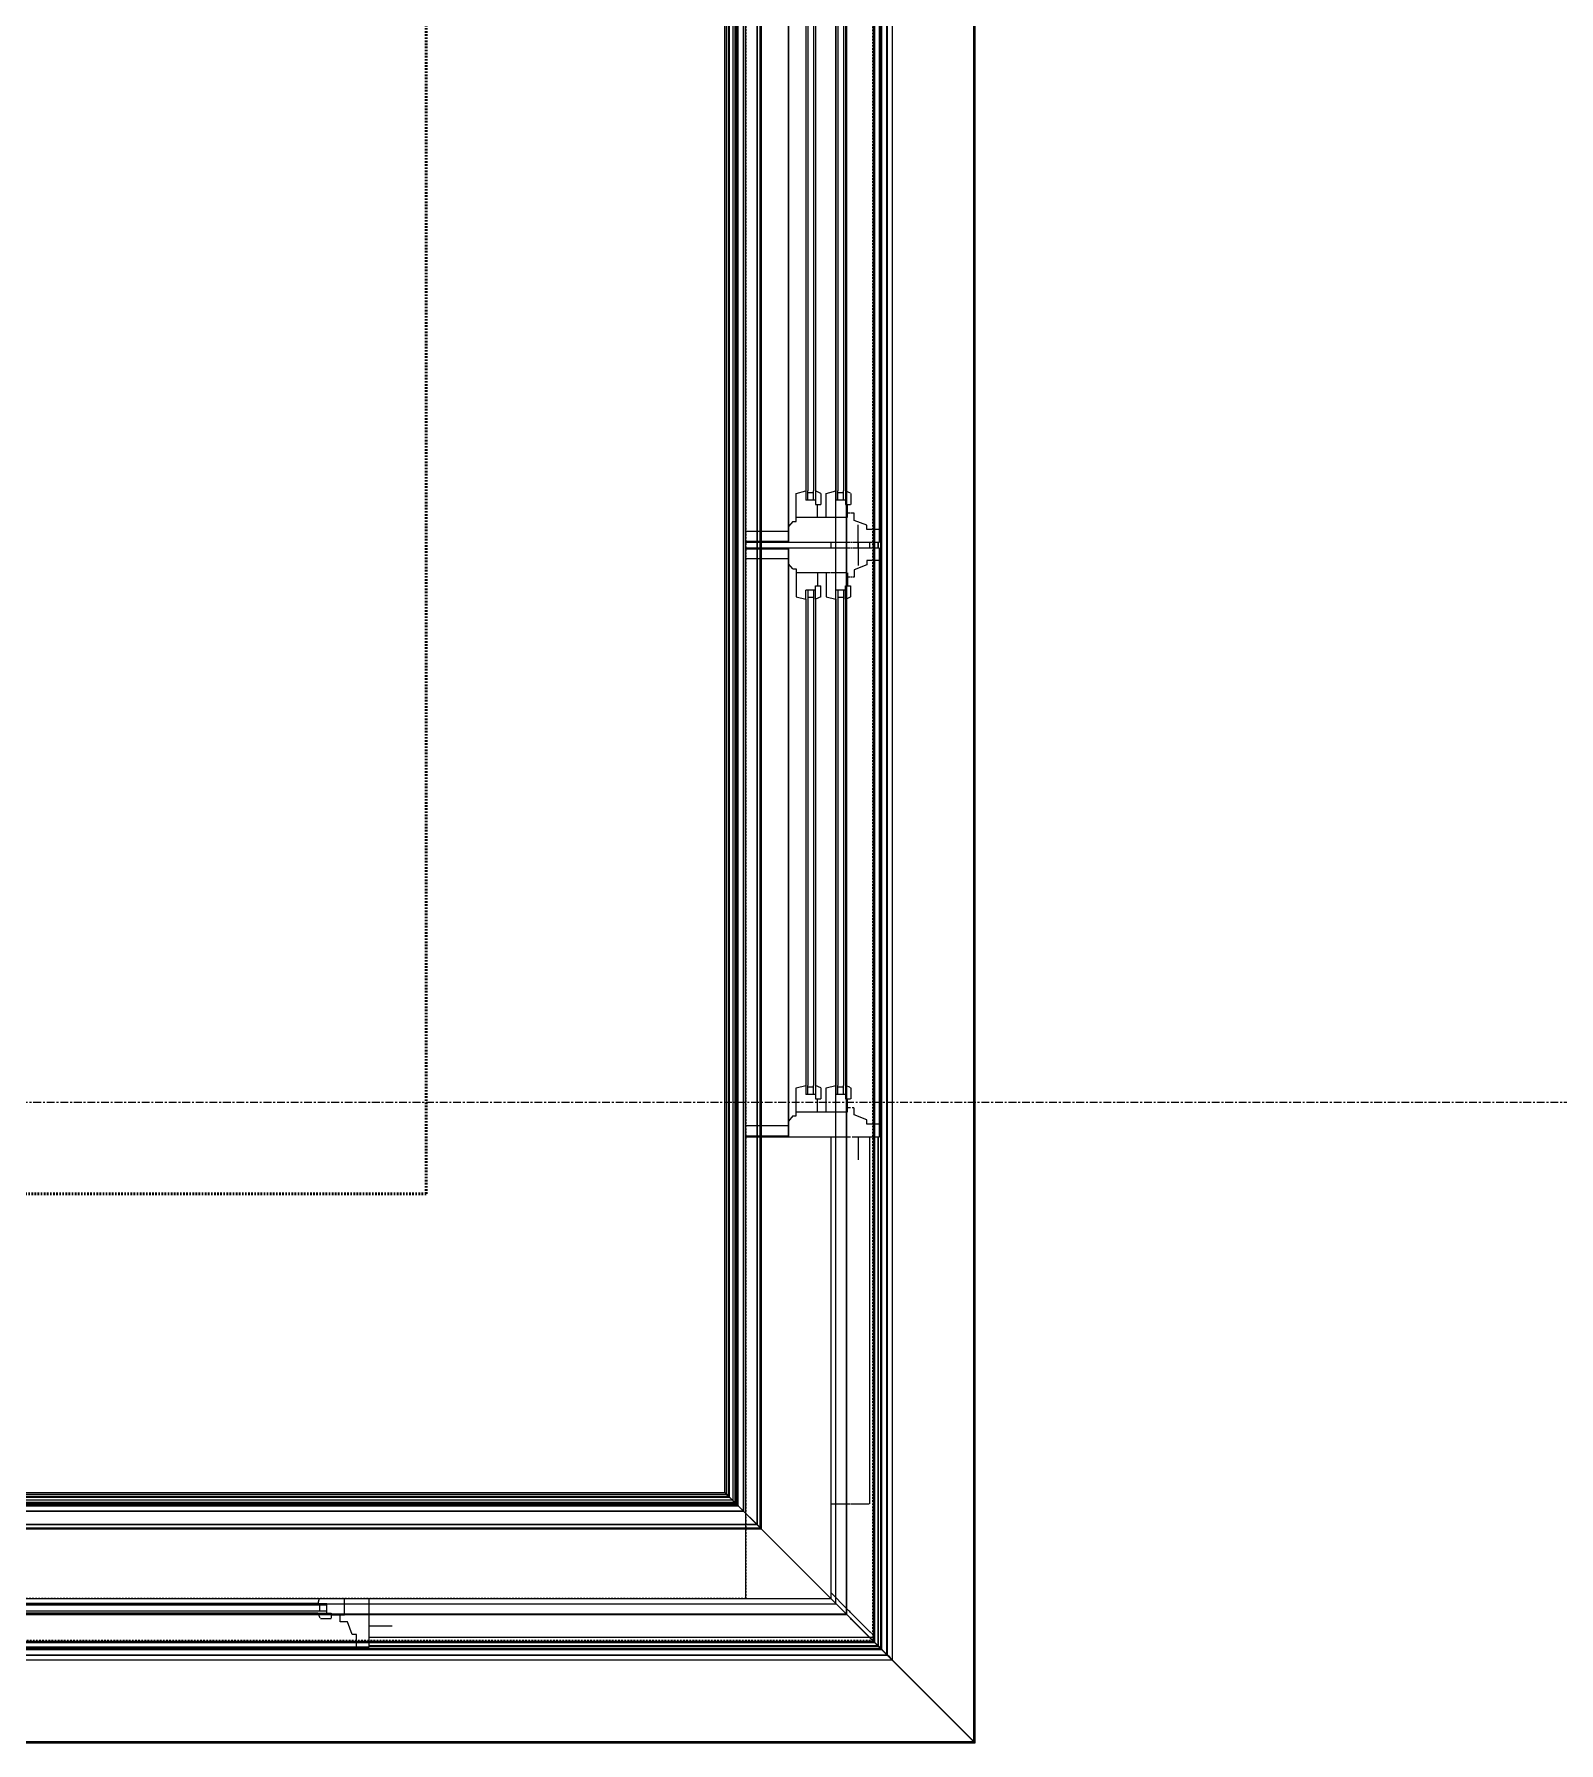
# Model space of a CAD drawing. Header units: inches. Extents: x -4235 to -464, y 9767 to 12269.
# Drawn here: x -2122.1 to -2023.7, y 11240.8 to 11351.2 of the extents above; entities that cross this region are included whole.
import ezdxf

# ---------------------------------------------------------------- set-up
doc = ezdxf.new("R2010")
doc.units = ezdxf.units.IN
doc.header["$MEASUREMENT"] = 0
doc.linetypes.add('Dash 1_16_', pattern=[0.125, 0.0625, -0.0625])
doc.linetypes.add('Grid Line 1_2_', pattern=[0.875, 0.5, -0.125, 0.125, -0.125])
for name, color, linetype, lineweight in [('A-FLOR-1', 192, 'Continuous', 9), ('A-GLAZ-1', 151, 'Continuous', 9), ('A-GLAZ-2', 151, 'Continuous', 20), ('A-ROOF-1', 10, 'Dash 1_16_', 9), ('A-WALL-1', 113, 'Continuous', 9), ('C-PROP-LINE-1', 91, 'Dash 1_16_', 50), ('S-GRID-1', 1, 'Grid Line 1_2_', 9)]:
    doc.layers.add(name, color=color, linetype=linetype, lineweight=lineweight)

# ---------------------------------------------------------------- blocks, each defined once
blk = doc.blocks.new('Basic Wall _ EXT - FIBER CEMENT - LARGE - ___-2505163-BACKGROUND - ROOF PLAN')
at = {"layer": 'A-WALL-1'}
for p, q in [((-2069.67, 11318.38), (-2069.67, 11318)), ((-2069.67, 11318), (-2069.67, 11318.38)), ((-2069.64, 11318), (-2069.64, 11318.38)), ((-2069.64, 11318), (-2069.64, 11318.38)), ((-2067.63, 11318.38), (-2067.63, 11318)), ((-2067.63, 11318), (-2067.63, 11318.38)), ((-2067.6, 11318), (-2067.6, 11318.38)), ((-2067.6, 11318), (-2067.6, 11318.38)), ((-2069.67, 11279.98), (-2069.67, 11256.26)), ((-2069.67, 11256.26), (-2069.67, 11279.98)), ((-2069.64, 11249.14), (-2069.64, 11279.98)), ((-2069.64, 11249.14), (-2069.64, 11279.98)), ((-2067.63, 11279.98), (-2067.63, 11247.1)), ((-2067.63, 11247.1), (-2067.63, 11279.98)), ((-2067.6, 11247.07), (-2067.6, 11279.98)), ((-2067.6, 11247.07), (-2067.6, 11279.98)), ((-2069.67, 11256.26), (-2069.67, 11249.17)), ((-2069.67, 11249.17), (-2069.67, 11256.26)), ((-2069.64, 11249.11), (-2067.96, 11247.42)), ((-2067.96, 11247.42), (-2069.64, 11249.11)), ((-2067.8, 11247.27), (-2067.63, 11247.1)), ((-2067.6, 11247.07), (-2067.8, 11247.27))]:
    blk.add_line(p, q, dxfattribs=at)
blk = doc.blocks.new('Basic Wall _ EXT - FIBER CEMENT - LARGE - ___-2162456-BACKGROUND - ROOF PLAN')
at = {"layer": 'A-WALL-1'}
for p, q in [((-2066.71, 11246.18), (-2066.71, 12119.8)), ((-2067.06, 11246.52), (-2067.06, 12119.46)), ((-2067.05, 11246.51), (-2067.05, 12119.46)), ((-2067.05, 11246.51), (-2067.05, 12119.46)), ((-2067.03, 11246.5), (-2067.03, 12119.48)), ((-2067.02, 11246.48), (-2067.02, 12119.5)), ((-2067.02, 11246.48), (-2067.02, 12119.5)), ((-2069.67, 12009.39), (-2069.67, 11249.17)), ((-2069.67, 11249.17), (-2069.67, 12009.39)), ((-2069.64, 11249.14), (-2069.64, 12009.39)), ((-2069.64, 11249.14), (-2069.64, 12009.39)), ((-2069.64, 11249.11), (-2067.96, 11247.42)), ((-2069.3, 11248.77), (-2069.64, 11249.11)), ((-2067.96, 11247.42), (-2069.3, 11248.77)), ((-2067.8, 11247.27), (-2067.39, 11246.86)), ((-2067.39, 11246.86), (-2067.8, 11247.27)), ((-2067.39, 11246.86), (-2067.05, 11246.51)), ((-2067.02, 11246.48), (-2067.39, 11246.86)), ((-2067.03, 11246.5), (-2067.06, 11246.52)), ((-2067.02, 11246.48), (-2066.76, 11246.23)), ((-2066.88, 11246.35), (-2067.02, 11246.48)), ((-2067.02, 11246.48), (-2066.9, 11246.37)), ((-2066.74, 11246.2), (-2067.02, 11246.48)), ((-2066.9, 11246.37), (-2066.89, 11246.35)), ((-2066.89, 11246.35), (-2066.86, 11246.33)), ((-2066.86, 11246.33), (-2066.84, 11246.31)), ((-2066.84, 11246.31), (-2066.82, 11246.28)), ((-2066.82, 11246.28), (-2066.79, 11246.26)), ((-2066.77, 11246.23), (-2066.79, 11246.26)), ((-2066.79, 11246.26), (-2066.77, 11246.24)), ((-2066.77, 11246.24), (-2066.75, 11246.21)), ((-2066.71, 11246.18), (-2066.72, 11246.18)), ((-2066.71, 11246.18), (-2066.71, 11246.18))]:
    blk.add_line(p, q, dxfattribs=at)
at = {"layer": 'A-WALL-1', "flags": 128}
for points in [[(-2066.79, 11246.26), (-2066.81, 11246.27), (-2066.82, 11246.29), (-2066.84, 11246.3), (-2066.85, 11246.32), (-2066.87, 11246.33), (-2066.88, 11246.35)], [(-2066.76, 11246.23), (-2066.75, 11246.22), (-2066.75, 11246.21), (-2066.75, 11246.21), (-2066.75, 11246.22), (-2066.76, 11246.22), (-2066.77, 11246.23)], [(-2066.75, 11246.21), (-2066.73, 11246.2), (-2066.72, 11246.19), (-2066.71, 11246.18)], [(-2066.72, 11246.18), (-2066.72, 11246.19), (-2066.74, 11246.2)]]:
    blk.add_lwpolyline(points, dxfattribs=at)
blk = doc.blocks.new('Basic Wall _ EXT - FIBER CEMENT - SMALL - ___-2145930-BACKGROUND - ROOF PLAN')
at = {"layer": 'A-WALL-1'}
for p, q in [((-2061.44, 12125.07), (-2061.44, 11240.9)), ((-2061.44, 11240.9), (-2061.44, 12125.07)), ((-2061.36, 11240.83), (-2061.36, 12125.15)), ((-2061.36, 11240.83), (-2061.36, 12125.15)), ((-2067.84, 11247.31), (-2067.84, 12118.67)), ((-2067.46, 11246.93), (-2067.46, 12119.05)), ((-2067.39, 11246.86), (-2067.39, 12119.12)), ((-2067.92, 11247.39), (-2067.92, 12118.59)), ((-2067.92, 11247.39), (-2067.92, 12118.59)), ((-2070.35, 11249.81), (-2070.35, 12116.17)), ((-2075.45, 12111.06), (-2075.45, 11254.92)), ((-2075.45, 11254.92), (-2075.45, 12111.06)), ((-2075.25, 11254.71), (-2075.25, 12111.26)), ((-2075.25, 11254.71), (-2075.25, 12111.26)), ((-2075.17, 11254.64), (-2075.17, 12111.34)), ((-2075.17, 11254.64), (-2075.17, 12111.34)), ((-2076.67, 11256.14), (-2076.67, 12109.84)), ((-2076.32, 12110.19), (-2076.32, 11255.79)), ((-2076.32, 11255.79), (-2076.32, 12110.19)), ((-2077.53, 11257), (-2077.53, 12108.98)), ((-2077.42, 11256.89), (-2077.42, 12109.09)), ((-2077.3, 11256.76), (-2077.3, 12109.22)), ((-2077.23, 11256.69), (-2077.23, 12109.28)), ((-2077.02, 12109.49), (-2077.02, 11256.49)), ((-2076.87, 12109.64), (-2076.87, 11256.34)), ((-2076.86, 11256.33), (-2076.86, 12109.65)), ((-2076.83, 11256.29), (-2076.83, 12109.68)), ((-2076.8, 11256.26), (-2076.8, 12109.72)), ((-2076.8, 11256.27), (-2076.8, 12109.71)), ((-2076.79, 11256.26), (-2076.79, 12109.72)), ((-2076.73, 11256.2), (-2076.73, 12109.78)), ((-2076.72, 11256.19), (-2076.72, 12109.79)), ((-2070.35, 11256.26), (-2070.35, 12109.71)), ((-2077.06, 11256.53), (-2077.53, 11257)), ((-2077.53, 11257), (-2077.42, 11256.89)), ((-2077.3, 11256.77), (-2077.42, 11256.89)), ((-2077.42, 11256.89), (-2077.06, 11256.53)), ((-2077.42, 11256.89), (-2077.34, 11256.81)), ((-2077.26, 11256.73), (-2077.3, 11256.77)), ((-2077.06, 11256.53), (-2077.3, 11256.76)), ((-2077.3, 11256.76), (-2077.23, 11256.69)), ((-2077.23, 11256.69), (-2077.06, 11256.53)), ((-2077.14, 11256.6), (-2077.18, 11256.64)), ((-2077.06, 11256.53), (-2077.14, 11256.6)), ((-2076.96, 11256.42), (-2076.91, 11256.38)), ((-2076.91, 11256.38), (-2076.96, 11256.42)), ((-2076.91, 11256.38), (-2076.96, 11256.42)), ((-2076.96, 11256.42), (-2076.91, 11256.38)), ((-2076.95, 11256.41), (-2076.94, 11256.41)), ((-2076.92, 11256.39), (-2076.9, 11256.37)), ((-2076.9, 11256.37), (-2076.87, 11256.33)), ((-2076.87, 11256.34), (-2076.88, 11256.34)), ((-2076.87, 11256.33), (-2076.87, 11256.34)), ((-2076.87, 11256.33), (-2076.83, 11256.3)), ((-2076.83, 11256.29), (-2076.86, 11256.33)), ((-2076.84, 11256.31), (-2076.82, 11256.28)), ((-2076.83, 11256.3), (-2076.79, 11256.26)), ((-2076.82, 11256.28), (-2076.8, 11256.27)), ((-2061.36, 11240.83), (-2076.8, 11256.27)), ((-2076.8, 11256.27), (-2076.79, 11256.26)), ((-2076.73, 11256.2), (-2076.8, 11256.26)), ((-2076.8, 11256.26), (-2076.73, 11256.2)), ((-2076.75, 11256.21), (-2076.8, 11256.26)), ((-2076.79, 11256.26), (-2061.44, 11240.9)), ((-2076.79, 11256.26), (-2076.79, 11256.25)), ((-2075.17, 11254.64), (-2076.73, 11256.2)), ((-2076.72, 11256.19), (-2076.67, 11256.14)), ((-2076.62, 11256.09), (-2076.69, 11256.15)), ((-2076.67, 11256.14), (-2075.25, 11254.71)), ((-2076.67, 11256.13), (-2076.62, 11256.09)), ((-2070.35, 11249.81), (-2070.35, 11256.26)), ((-2069.52, 11248.99), (-2069.46, 11248.93)), ((-2069.46, 11248.93), (-2069.52, 11248.99)), ((-2069.36, 11248.82), (-2069.31, 11248.77)), ((-2068.25, 11247.72), (-2069.36, 11248.82)), ((-2069.31, 11248.77), (-2068.2, 11247.67)), ((-2068.2, 11247.67), (-2068.25, 11247.72)), ((-2068.2, 11247.67), (-2068.17, 11247.63)), ((-2067.9, 11247.36), (-2067.87, 11247.34)), ((-2067.85, 11247.31), (-2067.87, 11247.34)), ((-2067.84, 11247.31), (-2067.85, 11247.31)), ((-2067.8, 11247.27), (-2067.82, 11247.29)), ((-2067.8, 11247.27), (-2067.46, 11246.93)), ((-2067.39, 11246.86), (-2067.8, 11247.27)), ((-2067.46, 11246.93), (-2067.39, 11246.86))]:
    blk.add_line(p, q, dxfattribs=at)
at = {"layer": 'A-WALL-1', "flags": 128}
for points in [[(-2077.18, 11256.64), (-2077.22, 11256.68), (-2077.26, 11256.73)], [(-2077.02, 11256.49), (-2077.03, 11256.49), (-2077.04, 11256.5), (-2077.06, 11256.53)], [(-2076.8, 11256.27), (-2076.86, 11256.32), (-2076.91, 11256.38), (-2076.96, 11256.42), (-2076.99, 11256.46), (-2077.01, 11256.48), (-2077.02, 11256.49)], [(-2076.99, 11256.46), (-2076.97, 11256.43), (-2076.95, 11256.41)], [(-2076.94, 11256.41), (-2076.94, 11256.4), (-2076.92, 11256.39)], [(-2076.88, 11256.34), (-2076.89, 11256.36), (-2076.91, 11256.38)], [(-2076.8, 11256.27), (-2076.84, 11256.31), (-2076.87, 11256.33)], [(-2076.79, 11256.25), (-2076.77, 11256.24), (-2076.74, 11256.21)], [(-2076.74, 11256.21), (-2076.71, 11256.17), (-2076.67, 11256.13)], [(-2069.36, 11248.82), (-2069.41, 11248.87), (-2069.46, 11248.93)], [(-2068.08, 11247.54), (-2068.14, 11247.61), (-2068.2, 11247.67)], [(-2068.17, 11247.63), (-2068.13, 11247.59), (-2068.08, 11247.55)], [(-2068.08, 11247.55), (-2068.04, 11247.51), (-2068, 11247.47), (-2067.97, 11247.43), (-2067.94, 11247.41), (-2067.93, 11247.39), (-2067.92, 11247.39)], [(-2067.96, 11247.42), (-2068.02, 11247.48), (-2068.08, 11247.54)], [(-2067.87, 11247.34), (-2067.91, 11247.38), (-2067.96, 11247.42)], [(-2067.92, 11247.39), (-2067.91, 11247.38), (-2067.9, 11247.36)], [(-2067.82, 11247.29), (-2067.84, 11247.3), (-2067.84, 11247.31)]]:
    blk.add_lwpolyline(points, dxfattribs=at)
blk = doc.blocks.new('Basic Wall _ EXT - FIBER CEMENT - LARGE - ___-2505164-BACKGROUND - ROOF PLAN')
at = {"layer": 'A-WALL-1'}
for p, q in [((-2069.68, 11249.14), (-2100.51, 11249.14)), ((-2100.51, 11249.14), (-2069.68, 11249.14)), ((-2100.51, 11249.11), (-2069.64, 11249.11)), ((-2100.51, 11249.11), (-2069.64, 11249.11)), ((-2069.64, 11249.11), (-2067.96, 11247.42)), ((-2067.96, 11247.42), (-2069.64, 11249.11)), ((-2067.63, 11247.1), (-2100.51, 11247.1)), ((-2100.51, 11247.1), (-2067.63, 11247.1)), ((-2100.51, 11247.07), (-2067.6, 11247.07)), ((-2100.51, 11247.07), (-2067.6, 11247.07)), ((-2067.8, 11247.27), (-2067.6, 11247.07)), ((-2067.63, 11247.1), (-2067.8, 11247.27))]:
    blk.add_line(p, q, dxfattribs=at)
blk = doc.blocks.new('Basic Wall _ EXT - FIBER CEMENT - LARGE - ___-2162457-BACKGROUND - ROOF PLAN')
at = {"layer": 'A-WALL-1'}
for p, q in [((-2069.68, 11249.14), (-2217.73, 11249.14)), ((-2217.73, 11249.14), (-2069.68, 11249.14)), ((-2217.73, 11249.11), (-2069.64, 11249.11)), ((-2217.73, 11249.11), (-2069.64, 11249.11)), ((-2069.64, 11249.11), (-2069.3, 11248.77)), ((-2067.96, 11247.42), (-2069.64, 11249.11)), ((-2069.3, 11248.77), (-2067.96, 11247.42)), ((-2067.8, 11247.27), (-2067.39, 11246.86)), ((-2067.39, 11246.86), (-2067.8, 11247.27)), ((-2067.39, 11246.86), (-2067.02, 11246.48)), ((-2067.05, 11246.51), (-2067.39, 11246.86)), ((-2220.61, 11246.52), (-2067.06, 11246.52)), ((-2220.61, 11246.51), (-2067.05, 11246.51)), ((-2220.61, 11246.51), (-2067.05, 11246.51)), ((-2220.61, 11246.5), (-2067.03, 11246.5)), ((-2220.61, 11246.48), (-2067.02, 11246.48)), ((-2220.61, 11246.48), (-2067.02, 11246.48)), ((-2220.61, 11246.18), (-2066.71, 11246.18)), ((-2067.06, 11246.52), (-2067.03, 11246.5)), ((-2067.02, 11246.48), (-2066.74, 11246.2)), ((-2066.9, 11246.37), (-2067.02, 11246.48)), ((-2067.02, 11246.48), (-2066.88, 11246.35)), ((-2066.76, 11246.23), (-2067.02, 11246.48)), ((-2066.79, 11246.26), (-2066.77, 11246.23)), ((-2066.75, 11246.21), (-2066.77, 11246.24)), ((-2066.74, 11246.2), (-2066.72, 11246.19))]:
    blk.add_line(p, q, dxfattribs=at)
at = {"layer": 'A-WALL-1', "flags": 128}
for points in [[(-2066.77, 11246.24), (-2066.79, 11246.26), (-2066.82, 11246.28), (-2066.84, 11246.31), (-2066.86, 11246.33), (-2066.89, 11246.35), (-2066.9, 11246.37)], [(-2066.88, 11246.35), (-2066.87, 11246.33), (-2066.85, 11246.32), (-2066.84, 11246.3), (-2066.82, 11246.29), (-2066.81, 11246.27), (-2066.79, 11246.26)], [(-2066.77, 11246.23), (-2066.76, 11246.22), (-2066.75, 11246.22), (-2066.75, 11246.21), (-2066.75, 11246.21), (-2066.75, 11246.22), (-2066.76, 11246.23)], [(-2066.71, 11246.18), (-2066.72, 11246.19), (-2066.73, 11246.2), (-2066.75, 11246.21)], [(-2066.72, 11246.19), (-2066.72, 11246.18), (-2066.71, 11246.18)]]:
    blk.add_lwpolyline(points, dxfattribs=at)
blk = doc.blocks.new('Basic Wall _ EXT - FIBER CEMENT - SMALL - ___-2145931-BACKGROUND - ROOF PLAN')
at = {"layer": 'A-WALL-1'}
for p, q in [((-3411.03, 11257), (-2077.53, 11257)), ((-3410.92, 11256.89), (-2077.42, 11256.89)), ((-3410.8, 11256.76), (-2077.3, 11256.76)), ((-3410.73, 11256.69), (-2077.23, 11256.69)), ((-2077.42, 11256.89), (-2077.53, 11257)), ((-2077.53, 11257), (-2077.06, 11256.53)), ((-2077.34, 11256.81), (-2077.42, 11256.89)), ((-2077.06, 11256.53), (-2077.42, 11256.89)), ((-2077.42, 11256.89), (-2077.3, 11256.77)), ((-2077.3, 11256.77), (-2077.26, 11256.73)), ((-2077.23, 11256.69), (-2077.3, 11256.76)), ((-2077.3, 11256.76), (-2077.06, 11256.53)), ((-2077.06, 11256.53), (-2077.23, 11256.69)), ((-2077.02, 11256.49), (-3410.52, 11256.49)), ((-2076.87, 11256.34), (-3410.37, 11256.34)), ((-3410.36, 11256.33), (-2076.86, 11256.33)), ((-3410.33, 11256.29), (-2076.83, 11256.29)), ((-3410.3, 11256.27), (-2076.8, 11256.27)), ((-3410.3, 11256.26), (-2076.8, 11256.26)), ((-3410.29, 11256.26), (-2076.79, 11256.26)), ((-3410.23, 11256.2), (-2076.73, 11256.2)), ((-3410.22, 11256.19), (-2076.72, 11256.19)), ((-3410.17, 11256.14), (-2076.67, 11256.14)), ((-2076.32, 11255.79), (-3409.82, 11255.79)), ((-3409.82, 11255.79), (-2076.32, 11255.79)), ((-2077.18, 11256.64), (-2077.14, 11256.6)), ((-2077.14, 11256.6), (-2077.06, 11256.53)), ((-2076.97, 11256.43), (-2076.99, 11256.46)), ((-2076.95, 11256.41), (-2076.97, 11256.43)), ((-2076.96, 11256.42), (-2076.91, 11256.38)), ((-2076.91, 11256.38), (-2076.96, 11256.42)), ((-2076.91, 11256.38), (-2076.96, 11256.42)), ((-2076.96, 11256.42), (-2076.91, 11256.38)), ((-2076.94, 11256.41), (-2076.95, 11256.41)), ((-2076.94, 11256.4), (-2076.94, 11256.41)), ((-2076.92, 11256.39), (-2076.94, 11256.4)), ((-2076.9, 11256.37), (-2076.92, 11256.39)), ((-2076.87, 11256.33), (-2076.9, 11256.37)), ((-2076.88, 11256.34), (-2076.87, 11256.34)), ((-2076.83, 11256.3), (-2076.87, 11256.33)), ((-2076.86, 11256.33), (-2076.83, 11256.29)), ((-2076.84, 11256.31), (-2076.8, 11256.27)), ((-2076.79, 11256.26), (-2076.83, 11256.3)), ((-2076.8, 11256.27), (-2061.36, 11240.83)), ((-2076.79, 11256.26), (-2076.8, 11256.27)), ((-2076.73, 11256.2), (-2076.8, 11256.26)), ((-2076.8, 11256.26), (-2076.73, 11256.2)), ((-2076.8, 11256.26), (-2076.75, 11256.21)), ((-2061.44, 11240.9), (-2076.79, 11256.26)), ((-2076.73, 11256.2), (-2075.17, 11254.64)), ((-2076.67, 11256.14), (-2076.72, 11256.19)), ((-2076.69, 11256.15), (-2076.62, 11256.09)), ((-2075.25, 11254.71), (-2076.67, 11256.14)), ((-2076.62, 11256.09), (-2076.67, 11256.13)), ((-2075.45, 11254.92), (-3408.95, 11254.92)), ((-3408.95, 11254.92), (-2075.45, 11254.92)), ((-3408.75, 11254.71), (-2075.25, 11254.71)), ((-3408.75, 11254.71), (-2075.25, 11254.71)), ((-3408.67, 11254.64), (-2075.17, 11254.64)), ((-3408.67, 11254.64), (-2075.17, 11254.64)), ((-3403.85, 11249.81), (-2070.35, 11249.81)), ((-3403.84, 11249.81), (-2070.35, 11249.81)), ((-2069.52, 11248.99), (-2069.46, 11248.93)), ((-2069.46, 11248.93), (-2069.52, 11248.99)), ((-2069.36, 11248.82), (-2068.25, 11247.72)), ((-2069.31, 11248.77), (-2069.36, 11248.82)), ((-2068.2, 11247.67), (-2069.31, 11248.77)), ((-3401.42, 11247.39), (-2067.92, 11247.39)), ((-3401.42, 11247.39), (-2067.92, 11247.39)), ((-3401.34, 11247.31), (-2067.84, 11247.31)), ((-3400.96, 11246.93), (-2067.46, 11246.93)), ((-3400.89, 11246.86), (-2067.39, 11246.86)), ((-2068.25, 11247.72), (-2068.2, 11247.67)), ((-2068.02, 11247.48), (-2067.96, 11247.42)), ((-2067.96, 11247.42), (-2067.91, 11247.38)), ((-2067.92, 11247.39), (-2067.93, 11247.39)), ((-2067.85, 11247.31), (-2067.84, 11247.31)), ((-2067.84, 11247.31), (-2067.84, 11247.3)), ((-2067.8, 11247.27), (-2067.39, 11246.86)), ((-2067.46, 11246.93), (-2067.8, 11247.27)), ((-2067.39, 11246.86), (-2067.46, 11246.93)), ((-2061.44, 11240.9), (-3394.94, 11240.9)), ((-3394.94, 11240.9), (-2061.44, 11240.9)), ((-3394.86, 11240.83), (-2061.36, 11240.83)), ((-3394.86, 11240.83), (-2061.36, 11240.83))]:
    blk.add_line(p, q, dxfattribs=at)
at = {"layer": 'A-WALL-1', "flags": 128}
for points in [[(-2077.26, 11256.73), (-2077.22, 11256.68), (-2077.18, 11256.64)], [(-2077.06, 11256.53), (-2077.04, 11256.5), (-2077.03, 11256.49), (-2077.02, 11256.49)], [(-2077.02, 11256.49), (-2077.01, 11256.48), (-2076.99, 11256.46), (-2076.96, 11256.42), (-2076.91, 11256.38), (-2076.86, 11256.32), (-2076.8, 11256.27)], [(-2076.91, 11256.38), (-2076.89, 11256.36), (-2076.88, 11256.34)], [(-2076.87, 11256.34), (-2076.87, 11256.33), (-2076.84, 11256.31)], [(-2076.8, 11256.27), (-2076.82, 11256.28), (-2076.84, 11256.31)], [(-2076.67, 11256.13), (-2076.71, 11256.17), (-2076.74, 11256.21), (-2076.77, 11256.24), (-2076.79, 11256.25), (-2076.79, 11256.26)], [(-2069.46, 11248.93), (-2069.41, 11248.87), (-2069.36, 11248.82)], [(-2068.2, 11247.67), (-2068.14, 11247.61), (-2068.08, 11247.54), (-2068.02, 11247.48)], [(-2068, 11247.47), (-2068.04, 11247.51), (-2068.08, 11247.55), (-2068.13, 11247.59), (-2068.17, 11247.63), (-2068.2, 11247.67)], [(-2067.93, 11247.39), (-2067.94, 11247.41), (-2067.97, 11247.43), (-2068, 11247.47)], [(-2067.87, 11247.34), (-2067.9, 11247.36), (-2067.91, 11247.38), (-2067.92, 11247.39)], [(-2067.91, 11247.38), (-2067.87, 11247.34), (-2067.85, 11247.31)], [(-2067.84, 11247.3), (-2067.82, 11247.29), (-2067.8, 11247.27)]]:
    blk.add_lwpolyline(points, dxfattribs=at)
blk = doc.blocks.new('Window-Double_Hung-Andersen-400_Series-Tilt_Wash - DOUBLE HUNG - COTTAGE - 3RD FLOOR-V33-BACKGROUND - ROOF PLAN')
at = {"layer": 'A-GLAZ-1'}
for p, q in [((-16.29, 2.5), (-15.7, 2.5)), ((-15.82, 2.5), (-15.82, 2.12)), ((-15.7, 2.62), (15.7, 2.62)), ((-15.7, 2.5), (15.7, 2.5)), ((16.29, 2.5), (15.7, 2.5)), ((15.82, 2.5), (15.82, 2.12)), ((-16.29, 2.12), (-15.7, 2.12)), ((-15.7, 2.12), (15.7, 2.12)), ((-15.7, 2), (15.7, 2)), ((16.29, 2.12), (15.7, 2.12))]:
    blk.add_line(p, q, dxfattribs=at)
at = {"layer": 'A-GLAZ-2'}
for p, q in [((19.01, 4.81), (-19.01, 4.81)), ((-19.01, 4.81), (-19.01, 4.56)), ((-18.2, 4.81), (-18.2, 4.56)), ((18.2, 4.81), (18.2, 4.56)), ((19.01, 4.56), (19.01, 4.81)), ((-19.01, 3.44), (-20.51, 3.44)), ((-19.01, 4.4), (-19.01, 4.35)), ((-19.01, 4.34), (-19.01, 4.28)), ((-19.01, 4.28), (-19.01, 4.22)), ((-19.01, 4.22), (-19.01, 4.16)), ((-19.01, 4.16), (-19.01, 4.11)), ((-19.01, 4.11), (-19.01, 2.95)), ((-18.2, 4.4), (-18.2, 4.35)), ((-18.2, 4.34), (-18.2, 4.28)), ((-18.2, 4.28), (-18.2, 4.22)), ((-18.2, 4.22), (-18.2, 4.16)), ((-18.2, 4.16), (-18.2, 4.11)), ((-18.2, 4.11), (-18.2, 4)), ((-18.2, 4), (-17.92, 4)), ((-17.92, 4), (-17.61, 3.19)), ((17.92, 4), (17.61, 3.19)), ((18.2, 4), (17.92, 4)), ((18.2, 4.4), (18.2, 4.35)), ((18.2, 4.34), (18.2, 4.29)), ((18.2, 4.28), (18.2, 4.22)), ((18.2, 4.22), (18.2, 4.16)), ((18.2, 4.16), (18.2, 4.11)), ((18.2, 4.11), (18.2, 4)), ((19.01, 4.35), (19.01, 4.4)), ((19.01, 4.29), (19.01, 4.34)), ((19.01, 4.22), (19.01, 4.28)), ((19.01, 4.16), (19.01, 4.22)), ((19.01, 4.11), (19.01, 4.16)), ((19.01, 2.96), (19.01, 4.11)), ((19.01, 3.44), (20.51, 3.44)), ((-19.01, 2.95), (-19.01, 2.9)), ((-19.01, 2.9), (-19.01, 2.84)), ((-19.01, 2.84), (-19.01, 2.72)), ((-19.01, 2.69), (-19.01, 2.01)), ((-17.61, 3.19), (-17.14, 3.19)), ((-17.42, 2.75), (-16.57, 2.75)), ((-17.42, 2.69), (-17.42, 2.01)), ((-17.14, 3.19), (-17.14, 2.95)), ((-17.14, 2.95), (-17.14, 2.9)), ((-17.14, 2.9), (-17.14, 2.84)), ((-17.14, 2.84), (-17.14, 2.75)), ((-15.86, 2.97), (-16.57, 2.97)), ((-16.57, 2.9), (-16.57, 2.95)), ((-16.57, 2.84), (-16.57, 2.9)), ((-16.57, 2.72), (-16.57, 2.84)), ((-16.57, 2.62), (-16.57, 2.69)), ((-15.7, 2.62), (-16.57, 2.62)), ((-16.29, 2.62), (-16.29, 2.01)), ((-15.85, 2.95), (-15.82, 2.9)), ((-15.82, 2.9), (-15.8, 2.84)), ((-15.8, 2.84), (-15.74, 2.72)), ((-15.73, 2.69), (-15.7, 2.62)), ((15.73, 2.69), (15.7, 2.62)), ((15.7, 2.62), (16.57, 2.62)), ((15.8, 2.84), (15.74, 2.72)), ((15.82, 2.9), (15.8, 2.84)), ((15.85, 2.95), (15.83, 2.9)), ((15.86, 2.97), (16.57, 2.97)), ((16.29, 2.62), (16.29, 2.01)), ((16.57, 2.9), (16.57, 2.95)), ((16.57, 2.84), (16.57, 2.9)), ((16.57, 2.72), (16.57, 2.84)), ((17.42, 2.75), (16.57, 2.75)), ((16.57, 2.62), (16.57, 2.69)), ((17.14, 3.19), (17.14, 2.96)), ((17.61, 3.19), (17.14, 3.19)), ((17.14, 2.95), (17.14, 2.9)), ((17.14, 2.9), (17.14, 2.84)), ((17.14, 2.84), (17.14, 2.75)), ((17.42, 2.69), (17.42, 2.01)), ((19.01, 2.9), (19.01, 2.95)), ((19.01, 2.84), (19.01, 2.9)), ((19.01, 2.72), (19.01, 2.84)), ((19.01, 2.01), (19.01, 2.69)), ((-19.01, 2.01), (-19.01, 1.69)), ((-17.42, 2.01), (-17.42, 1.69)), ((-15.7, 2), (-16.29, 2)), ((-15.78, 1.69), (-15.7, 2)), ((15.7, 2), (16.29, 2)), ((15.78, 1.69), (15.7, 2)), ((17.42, 2.01), (17.42, 1.69)), ((19.01, 1.69), (19.01, 2.01))]:
    blk.add_line(p, q, dxfattribs=at)
blk = doc.blocks.new('Window-Double_Hung-Andersen-400_Series-Tilt_Wash - DOUBLE HUNG - COTTAGE - 3RD FLOOR-V34-BACKGROUND - ROOF PLAN')
at = {"layer": 'A-GLAZ-1'}
for p, q in [((-16.29, 2.5), (-15.7, 2.5)), ((-15.82, 2.5), (-15.82, 2.12)), ((-15.7, 2.62), (15.7, 2.62)), ((-15.7, 2.5), (15.7, 2.5)), ((16.29, 2.5), (15.7, 2.5)), ((15.82, 2.5), (15.82, 2.12)), ((-16.29, 2.12), (-15.7, 2.12)), ((-15.7, 2.12), (15.7, 2.12)), ((-15.7, 2), (15.7, 2)), ((16.29, 2.12), (15.7, 2.12)), ((-16.29, 0.56), (-15.7, 0.56)), ((-16.29, 0.19), (-15.7, 0.19)), ((-15.82, 0.56), (-15.82, 0.19)), ((-15.7, 0.69), (15.7, 0.69)), ((-15.7, 0.56), (15.7, 0.56)), ((-15.7, 0.19), (15.7, 0.19)), ((-15.7, 0.06), (15.7, 0.06)), ((16.29, 0.56), (15.7, 0.56)), ((16.29, 0.19), (15.7, 0.19)), ((15.82, 0.56), (15.82, 0.19)), ((18.95, -1.06), (-18.95, -1.06)), ((-18.95, -1.06), (-18.95, -2.81)), ((-18.32, -1.06), (-18.32, -2.81)), ((18.32, -1.06), (18.32, -2.81)), ((18.95, -2.81), (18.95, -1.06)), ((-19.01, -2.81), (-19.01, -2.44)), ((-19.01, -2.44), (-18.95, -2.44)), ((-19.01, -2.89), (-19.01, -2.81)), ((-19.01, -3.09), (-19.01, -2.89)), ((-19.01, -3.81), (-19.01, -3.09)), ((-18.95, -2.81), (-18.95, -2.89)), ((-18.95, -2.89), (-18.95, -3.09)), ((-18.95, -3.09), (-18.95, -3.81)), ((-18.32, -2.81), (-18.32, -2.89)), ((-18.32, -2.89), (-18.32, -3.09)), ((-18.32, -3.09), (-18.32, -3.81)), ((18.32, -2.81), (18.32, -2.89)), ((18.32, -2.89), (18.32, -3.09)), ((18.32, -3.13), (18.32, -3.81)), ((18.95, -2.44), (19.01, -2.44)), ((18.95, -2.89), (18.95, -2.81)), ((18.95, -3.09), (18.95, -2.89)), ((18.95, -3.81), (18.95, -3.13)), ((19.01, -2.44), (19.01, -2.81)), ((19.01, -2.81), (19.01, -2.89)), ((19.01, -2.89), (19.01, -3.09)), ((19.01, -3.13), (19.01, -3.81))]:
    blk.add_line(p, q, dxfattribs=at)
at = {"layer": 'A-GLAZ-2'}
for p, q in [((19.01, 4.81), (-19.01, 4.81)), ((-19.01, 4.81), (-19.01, 4.56)), ((-18.2, 4.81), (-18.2, 4.56)), ((18.2, 4.81), (18.2, 4.56)), ((19.01, 4.56), (19.01, 4.81)), ((-19.01, 3.44), (-20.51, 3.44)), ((-19.01, 4.34), (-19.01, 4.29)), ((-19.01, 4.28), (-19.01, 4.22)), ((-19.01, 4.22), (-19.01, 4.16)), ((-19.01, 4.16), (-19.01, 4.11)), ((-19.01, 4.11), (-19.01, 3.1)), ((-18.2, 4.34), (-18.2, 4.29)), ((-18.2, 4.28), (-18.2, 4.22)), ((-18.2, 4.22), (-18.2, 4.16)), ((-18.2, 4.16), (-18.2, 4.11)), ((-18.2, 4.11), (-18.2, 4)), ((-18.2, 4), (-17.92, 4)), ((-17.92, 4), (-17.61, 3.19)), ((17.92, 4), (17.61, 3.19)), ((18.2, 4), (17.92, 4)), ((18.2, 4.4), (18.2, 4.35)), ((18.2, 4.34), (18.2, 4.28)), ((18.2, 4.28), (18.2, 4.22)), ((18.2, 4.22), (18.2, 4.16)), ((18.2, 4.16), (18.2, 4.11)), ((18.2, 4.11), (18.2, 4)), ((19.01, 4.35), (19.01, 4.4)), ((19.01, 4.28), (19.01, 4.34)), ((19.01, 4.22), (19.01, 4.28)), ((19.01, 4.16), (19.01, 4.22)), ((19.01, 4.11), (19.01, 4.16)), ((19.01, 3.06), (19.01, 4.11)), ((19.01, 3.44), (20.51, 3.44)), ((-19.01, 3.06), (-19.01, 3)), ((-19.01, 2.95), (-19.01, 2.9)), ((-19.01, 2.9), (-19.01, 2.84)), ((-19.01, 2.84), (-19.01, 2.72)), ((-19.01, 2.69), (-19.01, 2.01)), ((-17.61, 3.19), (-17.14, 3.19)), ((-17.42, 2.75), (-16.57, 2.75)), ((-17.42, 2.69), (-17.42, 2.01)), ((-17.14, 3.19), (-17.14, 3.1)), ((-17.14, 3.06), (-17.14, 3)), ((-17.14, 2.95), (-17.14, 2.9)), ((-17.14, 2.9), (-17.14, 2.84)), ((-17.14, 2.84), (-17.14, 2.78)), ((-15.86, 2.97), (-16.57, 2.97)), ((-16.57, 2.9), (-16.57, 2.95)), ((-16.57, 2.84), (-16.57, 2.9)), ((-16.57, 2.72), (-16.57, 2.84)), ((-16.57, 2.62), (-16.57, 2.69)), ((-15.7, 2.62), (-16.57, 2.62)), ((-16.29, 2.62), (-16.29, 2.01)), ((-15.85, 2.95), (-15.83, 2.9)), ((-15.82, 2.9), (-15.8, 2.84)), ((-15.8, 2.84), (-15.74, 2.72)), ((-15.73, 2.69), (-15.7, 2.62)), ((15.73, 2.69), (15.7, 2.62)), ((15.7, 2.62), (16.57, 2.62)), ((15.8, 2.84), (15.75, 2.74)), ((15.82, 2.9), (15.8, 2.84)), ((15.85, 2.95), (15.83, 2.9)), ((15.86, 2.97), (16.57, 2.97)), ((16.29, 2.62), (16.29, 2.04)), ((16.57, 2.9), (16.57, 2.95)), ((16.57, 2.84), (16.57, 2.9)), ((16.57, 2.73), (16.57, 2.84)), ((17.42, 2.75), (16.57, 2.75)), ((16.57, 2.62), (16.57, 2.69)), ((17.61, 3.19), (17.14, 3.19)), ((17.14, 3.17), (17.14, 3.06)), ((17.14, 2.95), (17.14, 2.9)), ((17.14, 2.9), (17.14, 2.84)), ((17.14, 2.84), (17.14, 2.75)), ((17.42, 2.69), (17.42, 2.04)), ((19.01, 2.9), (19.01, 2.95)), ((19.01, 2.84), (19.01, 2.9)), ((19.01, 2.73), (19.01, 2.84)), ((19.01, 2.04), (19.01, 2.69)), ((-19.01, 2.01), (-19.01, 1.64)), ((-19.01, 1.61), (-19.01, -1.06)), ((-17.42, 2.01), (-17.42, 1.65)), ((-17.42, 1.61), (-17.42, -0.56)), ((-17.42, 1.37), (-15.86, 1.37)), ((-15.7, 2), (-16.29, 2)), ((-15.86, 1.37), (-15.7, 2)), ((15.7, 2), (16.29, 2)), ((15.86, 1.37), (15.7, 2)), ((17.42, 1.37), (15.86, 1.37)), ((17.42, 2.01), (17.42, -0.56)), ((19.01, -1.06), (19.01, 2.01)), ((-17.42, 0.81), (-16.57, 0.81)), ((-15.86, 1.03), (-16.57, 1.03)), ((-16.57, 0.69), (-16.57, 1.03)), ((-15.7, 0.69), (-16.57, 0.69)), ((-16.29, 0.69), (-16.29, 0.06)), ((-15.7, 0.06), (-16.29, 0.06)), ((-15.86, 1.03), (-15.7, 0.69)), ((-15.86, -0.56), (-15.7, 0.06)), ((15.86, 1.03), (15.7, 0.69)), ((15.7, 0.69), (16.57, 0.69)), ((15.7, 0.06), (16.29, 0.06)), ((15.86, -0.56), (15.7, 0.06)), ((15.86, 1.03), (16.57, 1.03)), ((16.29, 0.69), (16.29, 0.06)), ((16.57, 0.69), (16.57, 1.03)), ((17.42, 0.81), (16.57, 0.81)), ((-19.01, -1.06), (19.01, -1.06)), ((-17.67, -0.78), (-18, -1.06)), ((-17.67, -0.78), (-17.67, -0.56)), ((-17.67, -0.56), (-15.86, -0.56)), ((17.67, -0.56), (15.86, -0.56)), ((17.67, -0.78), (17.67, -0.56)), ((17.67, -0.78), (18, -1.06))]:
    blk.add_line(p, q, dxfattribs=at)
blk = doc.blocks.new('Window-Double_Hung-Andersen-400_Series-Tilt_Wash - DOUBLE HUNG - COTTAGE - 3RD FLOOR-V35-BACKGROUND - ROOF PLAN')
at = {"layer": 'A-GLAZ-1'}
for p, q in [((-16.29, 2.5), (-15.7, 2.5)), ((-15.82, 2.5), (-15.82, 2.13)), ((-15.7, 2.62), (15.7, 2.62)), ((-15.7, 2.5), (15.7, 2.5)), ((16.29, 2.5), (15.7, 2.5)), ((15.82, 2.5), (15.82, 2.12)), ((-16.29, 2.12), (-15.7, 2.12)), ((-15.7, 2.12), (15.7, 2.12)), ((-15.7, 2), (15.7, 2)), ((16.29, 2.12), (15.7, 2.12)), ((-16.29, 0.56), (-15.7, 0.56)), ((-16.29, 0.19), (-15.7, 0.19)), ((-15.82, 0.56), (-15.82, 0.19)), ((-15.7, 0.69), (15.7, 0.69)), ((-15.7, 0.56), (15.7, 0.56)), ((-15.7, 0.19), (15.7, 0.19)), ((-15.7, 0.06), (15.7, 0.06)), ((16.29, 0.56), (15.7, 0.56)), ((16.29, 0.19), (15.7, 0.19)), ((15.82, 0.56), (15.82, 0.19)), ((18.95, -1.06), (-18.95, -1.06)), ((-18.95, -1.06), (-18.95, -2.81)), ((-18.32, -1.06), (-18.32, -2.81)), ((18.32, -1.06), (18.32, -2.81)), ((18.95, -2.81), (18.95, -1.06)), ((-19.01, -2.81), (-19.01, -2.44)), ((-19.01, -2.44), (-18.95, -2.44)), ((-19.01, -2.89), (-19.01, -2.81)), ((-19.01, -3.09), (-19.01, -2.89)), ((-19.01, -3.81), (-19.01, -3.09)), ((-18.95, -2.81), (-18.95, -2.89)), ((-18.95, -2.89), (-18.95, -3.09)), ((-18.95, -3.09), (-18.95, -3.81)), ((-18.32, -2.81), (-18.32, -2.89)), ((-18.32, -2.89), (-18.32, -3.09)), ((-18.32, -3.09), (-18.32, -3.81)), ((18.32, -2.81), (18.32, -2.89)), ((18.32, -2.91), (18.32, -3.09)), ((18.32, -3.09), (18.32, -3.81)), ((18.95, -2.44), (19.01, -2.44)), ((18.95, -2.89), (18.95, -2.81)), ((18.95, -3.09), (18.95, -2.93)), ((18.95, -3.81), (18.95, -3.09)), ((19.01, -2.44), (19.01, -2.81)), ((19.01, -2.81), (19.01, -2.89)), ((19.01, -2.89), (19.01, -3.09)), ((19.01, -3.09), (19.01, -3.81))]:
    blk.add_line(p, q, dxfattribs=at)
at = {"layer": 'A-GLAZ-2'}
for p, q in [((19.01, 4.81), (-19.01, 4.81)), ((-19.01, 4.81), (-19.01, 4.56)), ((-18.2, 4.81), (-18.2, 4.56)), ((18.2, 4.81), (18.2, 4.56)), ((19.01, 4.56), (19.01, 4.81)), ((-19.01, 3.44), (-20.51, 3.44)), ((-19.01, 4.34), (-19.01, 4.29)), ((-19.01, 4.28), (-19.01, 4.23)), ((-19.01, 4.22), (-19.01, 4.17)), ((-19.01, 4.16), (-19.01, 4.11)), ((-19.01, 4.11), (-19.01, 3)), ((-18.2, 4.34), (-18.2, 4.29)), ((-18.2, 4.28), (-18.2, 4.23)), ((-18.2, 4.22), (-18.2, 4.17)), ((-18.2, 4.16), (-18.2, 4.11)), ((-18.2, 4.11), (-18.2, 4)), ((-18.2, 4), (-17.92, 4)), ((-17.92, 4), (-17.61, 3.19)), ((17.92, 4), (17.61, 3.19)), ((18.2, 4), (17.92, 4)), ((18.2, 4.34), (18.2, 4.29)), ((18.2, 4.28), (18.2, 4.22)), ((18.2, 4.22), (18.2, 4.16)), ((18.2, 4.16), (18.2, 4.11)), ((18.2, 4.11), (18.2, 4)), ((19.01, 4.29), (19.01, 4.34)), ((19.01, 4.22), (19.01, 4.28)), ((19.01, 4.16), (19.01, 4.22)), ((19.01, 4.11), (19.01, 4.16)), ((19.01, 3.1), (19.01, 4.11)), ((19.01, 3.44), (20.51, 3.44)), ((-19.01, 2.95), (-19.01, 2.91)), ((-19.01, 2.9), (-19.01, 2.85)), ((-19.01, 2.84), (-19.01, 2.72)), ((-19.01, 2.69), (-19.01, 2.01)), ((-17.61, 3.19), (-17.14, 3.19)), ((-17.42, 2.75), (-16.57, 2.75)), ((-17.42, 2.69), (-17.42, 2.01)), ((-17.14, 3.16), (-17.14, 3)), ((-17.14, 2.95), (-17.14, 2.91)), ((-17.14, 2.9), (-17.14, 2.85)), ((-17.14, 2.84), (-17.14, 2.75)), ((-15.86, 2.97), (-16.57, 2.97)), ((-16.57, 2.91), (-16.57, 2.95)), ((-16.57, 2.85), (-16.57, 2.9)), ((-16.57, 2.72), (-16.57, 2.84)), ((-16.57, 2.62), (-16.57, 2.69)), ((-15.7, 2.62), (-16.57, 2.62)), ((-16.29, 2.62), (-16.29, 2.01)), ((-15.85, 2.95), (-15.83, 2.91)), ((-15.82, 2.9), (-15.8, 2.85)), ((-15.8, 2.84), (-15.74, 2.72)), ((-15.73, 2.69), (-15.7, 2.62)), ((15.73, 2.69), (15.7, 2.62)), ((15.7, 2.62), (16.57, 2.62)), ((15.8, 2.84), (15.74, 2.72)), ((15.82, 2.9), (15.8, 2.84)), ((15.85, 2.95), (15.83, 2.9)), ((15.86, 2.97), (16.57, 2.97)), ((16.29, 2.62), (16.29, 2.01)), ((16.57, 2.9), (16.57, 2.95)), ((16.57, 2.84), (16.57, 2.9)), ((16.57, 2.72), (16.57, 2.84)), ((17.42, 2.75), (16.57, 2.75)), ((16.57, 2.62), (16.57, 2.69)), ((17.14, 3.19), (17.14, 3)), ((17.61, 3.19), (17.14, 3.19)), ((17.14, 2.95), (17.14, 2.9)), ((17.14, 2.9), (17.14, 2.84)), ((17.14, 2.84), (17.14, 2.79)), ((17.42, 2.69), (17.42, 2.01)), ((19.01, 3), (19.01, 3.06)), ((19.01, 2.9), (19.01, 2.95)), ((19.01, 2.84), (19.01, 2.9)), ((19.01, 2.72), (19.01, 2.84)), ((19.01, 2.01), (19.01, 2.69)), ((-19.01, 2.01), (-19.01, -1.06)), ((-17.42, 2.01), (-17.42, -0.56)), ((-17.42, 1.37), (-15.86, 1.37)), ((-15.7, 2), (-16.29, 2)), ((-15.86, 1.37), (-15.7, 2)), ((15.7, 2), (16.29, 2)), ((15.79, 1.62), (15.7, 2)), ((15.86, 1.37), (15.8, 1.61)), ((17.42, 1.37), (15.86, 1.37)), ((17.42, 2.01), (17.42, 1.63)), ((17.42, 1.61), (17.42, -0.56)), ((19.01, 1.64), (19.01, 2.01)), ((19.01, -1.06), (19.01, 1.61)), ((-17.42, 0.81), (-16.57, 0.81)), ((-15.86, 1.03), (-16.57, 1.03)), ((-16.57, 0.69), (-16.57, 1.03)), ((-15.7, 0.69), (-16.57, 0.69)), ((-16.29, 0.69), (-16.29, 0.06)), ((-15.7, 0.06), (-16.29, 0.06)), ((-15.86, 1.03), (-15.7, 0.69)), ((-15.86, -0.56), (-15.7, 0.06)), ((15.86, 1.03), (15.7, 0.69)), ((15.7, 0.69), (16.57, 0.69)), ((15.7, 0.06), (16.29, 0.06)), ((15.86, -0.56), (15.7, 0.06)), ((15.86, 1.03), (16.57, 1.03)), ((16.29, 0.69), (16.29, 0.06)), ((16.57, 0.69), (16.57, 1.03)), ((17.42, 0.81), (16.57, 0.81)), ((-19.01, -1.06), (19.01, -1.06)), ((-17.67, -0.78), (-18, -1.06)), ((-17.67, -0.78), (-17.67, -0.56)), ((-17.67, -0.56), (-15.86, -0.56)), ((17.67, -0.56), (15.86, -0.56)), ((17.67, -0.78), (17.67, -0.56)), ((17.67, -0.78), (18, -1.06))]:
    blk.add_line(p, q, dxfattribs=at)
blk = doc.blocks.new('Family - ___-2835860-BACKGROUND - ROOF PLAN')
at = {"layer": 'C-PROP-LINE-1'}
for q in [(-2067.92, 12118.59), (-3401.42, 11247.39)]:
    blk.add_line((-2067.92, 11247.39), q, dxfattribs=at)
blk = doc.blocks.new('Family - ___-2835903-BACKGROUND - ROOF PLAN')
at = {"layer": 'C-PROP-LINE-1'}
for q in [(-2096.82, 12089.69), (-3400.92, 11276.29)]:
    blk.add_line((-2096.82, 11276.29), q, dxfattribs=at)
blk = doc.blocks.new('Family - ___-2835932-BACKGROUND - ROOF PLAN')
at = {"layer": 'C-PROP-LINE-1'}
for q in [(-2067.92, 12118.59), (-3401.42, 11247.39)]:
    blk.add_line((-2067.92, 11247.39), q, dxfattribs=at)

msp = doc.modelspace()

# ---------------------------------------------------------------- linework, layer by layer
at = {"layer": 'A-FLOR-1'}
for p, q in [((-2070.67, 11318), (-2070.67, 11318.38)), ((-2070.67, 11250.14), (-2070.67, 11279.98))]:
    msp.add_line(p, q, dxfattribs=at)
at = {"layer": 'A-ROOF-1'}
for p, q in [((-2076.17, 12109.71), (-2076.17, 11256.27)), ((-2076.17, 11256.26), (-2076.17, 11255.64)), ((-2076.17, 11255.63), (-2076.17, 11250.14)), ((-2076.17, 11250.14), (-3404.17, 11250.14))]:
    msp.add_line(p, q, dxfattribs=at)
at = {"layer": 'A-WALL-1'}
for p, q in [((-2067.92, 12118.59), (-2067.92, 11247.39)), ((-2076.8, 12109.72), (-2076.8, 11256.26)), ((-2076.17, 11256.27), (-2076.17, 11981.08)), ((-2067.92, 11247.64), (-2067.92, 11548.4)), ((-2076.17, 11318.38), (-2070.75, 11318.38)), ((-2070.75, 11318), (-2076.17, 11318)), ((-2070.72, 11318.38), (-2069.67, 11318.38)), ((-2069.67, 11318), (-2070.72, 11318)), ((-2069.64, 11318.38), (-2069.52, 11318.38)), ((-2069.52, 11318), (-2069.64, 11318)), ((-2069.52, 11318.38), (-2069.46, 11318.38)), ((-2069.46, 11318), (-2069.52, 11318)), ((-2069.46, 11318.38), (-2069.41, 11318.38)), ((-2069.41, 11318), (-2069.46, 11318)), ((-2069.36, 11318.38), (-2069.3, 11318.38)), ((-2069.3, 11318), (-2069.36, 11318)), ((-2069.26, 11318.38), (-2068.25, 11318.38)), ((-2068.25, 11318), (-2069.26, 11318)), ((-2068.25, 11318.38), (-2068.2, 11318.38)), ((-2068.2, 11318), (-2068.25, 11318)), ((-2068.2, 11318.38), (-2068.14, 11318.38)), ((-2068.14, 11318), (-2068.2, 11318)), ((-2068.17, 11318), (-2068.17, 11318.38)), ((-2068.14, 11318.38), (-2068.08, 11318.38)), ((-2068.08, 11318), (-2068.14, 11318)), ((-2068.07, 11318.38), (-2068.02, 11318.38)), ((-2068.02, 11318), (-2068.07, 11318)), ((-2076.17, 11279.98), (-2075.49, 11279.98)), ((-2075.45, 11279.98), (-2070.35, 11279.98)), ((-2070.32, 11279.98), (-2069.67, 11279.98)), ((-2069.63, 11279.98), (-2069.52, 11279.98)), ((-2069.52, 11279.98), (-2069.46, 11279.98)), ((-2069.46, 11279.98), (-2069.41, 11279.98)), ((-2069.3, 11279.98), (-2068.25, 11279.98)), ((-2068.25, 11279.98), (-2068.2, 11279.98)), ((-2068.2, 11279.98), (-2068.14, 11279.98)), ((-2068.17, 11256.26), (-2068.17, 11279.98)), ((-2068.14, 11279.98), (-2068.08, 11279.98)), ((-2068.08, 11279.98), (-2068.02, 11279.98)), ((-2068.01, 11279.98), (-2067.96, 11279.98)), ((-3410.3, 11256.26), (-2076.8, 11256.26)), ((-2076.17, 11255.64), (-2076.17, 11256.26)), ((-2076.17, 11250.14), (-2076.17, 11255.63)), ((-2070.67, 11256.26), (-2069.67, 11256.26)), ((-2069.64, 11256.26), (-2069.52, 11256.26)), ((-2069.52, 11256.26), (-2069.46, 11256.26)), ((-2069.46, 11256.26), (-2069.41, 11256.26)), ((-2069.36, 11256.26), (-2068.25, 11256.26)), ((-2068.25, 11256.26), (-2068.2, 11256.26)), ((-3404.17, 11250.14), (-2070.68, 11250.14)), ((-2100.51, 11249.14), (-2100.51, 11250.14)), ((-2069.67, 11249.51), (-2070.67, 11250.51)), ((-2100.51, 11248.99), (-2100.51, 11249.11)), ((-2100.51, 11248.93), (-2100.51, 11248.99)), ((-2069.52, 11249.36), (-2069.64, 11249.48)), ((-2069.46, 11249.3), (-2069.52, 11249.36)), ((-2069.41, 11249.25), (-2069.46, 11249.3)), ((-2068.25, 11248.09), (-2069.41, 11249.25)), ((-2100.51, 11248.87), (-2100.51, 11248.93)), ((-2100.51, 11247.72), (-2100.51, 11248.87)), ((-2068.2, 11248.04), (-2068.25, 11248.09)), ((-2068.14, 11247.98), (-2068.2, 11248.04)), ((-2068.08, 11247.92), (-2068.14, 11247.98)), ((-2068.02, 11247.86), (-2068.06, 11247.91)), ((-3401.42, 11247.39), (-2067.92, 11247.39)), ((-2100.51, 11247.67), (-2100.51, 11247.72)), ((-2100.51, 11247.61), (-2100.51, 11247.67)), ((-2100.51, 11247.64), (-2068.17, 11247.64)), ((-2100.51, 11247.54), (-2100.51, 11247.61)), ((-2100.51, 11247.48), (-2100.51, 11247.54)), ((-2100.51, 11247.42), (-2100.51, 11247.48)), ((-2068.14, 11247.64), (-2068.08, 11247.64)), ((-2068.08, 11247.64), (-2068.02, 11247.64)), ((-2067.92, 11247.64), (-2067.92, 11247.39))]:
    msp.add_line(p, q, dxfattribs=at)
at = {"layer": 'S-GRID-1'}
msp.add_line((-464.45, 11282.19), (-4185.7, 11282.19), dxfattribs=at)

# ---------------------------------------------------------------- block references
at = {"layer": 'A-GLAZ-1'}
for name, p, rotation in [('Window-Double_Hung-Andersen-400_Series-Tilt_Wash - DOUBLE HUNG - COTTAGE - 3RD FLOOR-V35-BACKGROUND - ROOF PLAN', (-2072.36, 11337.39), 269.9999999999999), ('Window-Double_Hung-Andersen-400_Series-Tilt_Wash - DOUBLE HUNG - COTTAGE - 3RD FLOOR-V34-BACKGROUND - ROOF PLAN', (-2072.36, 11298.99), 269.9999999999999), ('Window-Double_Hung-Andersen-400_Series-Tilt_Wash - DOUBLE HUNG - COTTAGE - 3RD FLOOR-V33-BACKGROUND - ROOF PLAN', (-2119.52, 11251.83), 180)]:
    msp.add_blockref(name, p, dxfattribs=dict(at, rotation=rotation))
at = {"layer": 'A-WALL-1'}
for name in ['Basic Wall _ EXT - FIBER CEMENT - SMALL - ___-2145930-BACKGROUND - ROOF PLAN', 'Basic Wall _ EXT - FIBER CEMENT - LARGE - ___-2162456-BACKGROUND - ROOF PLAN', 'Basic Wall _ EXT - FIBER CEMENT - LARGE - ___-2505163-BACKGROUND - ROOF PLAN', 'Basic Wall _ EXT - FIBER CEMENT - SMALL - ___-2145931-BACKGROUND - ROOF PLAN', 'Basic Wall _ EXT - FIBER CEMENT - LARGE - ___-2505164-BACKGROUND - ROOF PLAN', 'Basic Wall _ EXT - FIBER CEMENT - LARGE - ___-2162457-BACKGROUND - ROOF PLAN']:
    msp.add_blockref(name, (0, 0), dxfattribs=at)
at = {"layer": 'C-PROP-LINE-1'}
for name in ['Family - ___-2835860-BACKGROUND - ROOF PLAN', 'Family - ___-2835932-BACKGROUND - ROOF PLAN', 'Family - ___-2835903-BACKGROUND - ROOF PLAN']:
    msp.add_blockref(name, (0, 0), dxfattribs=at)

doc.saveas('drawing.dxf')
